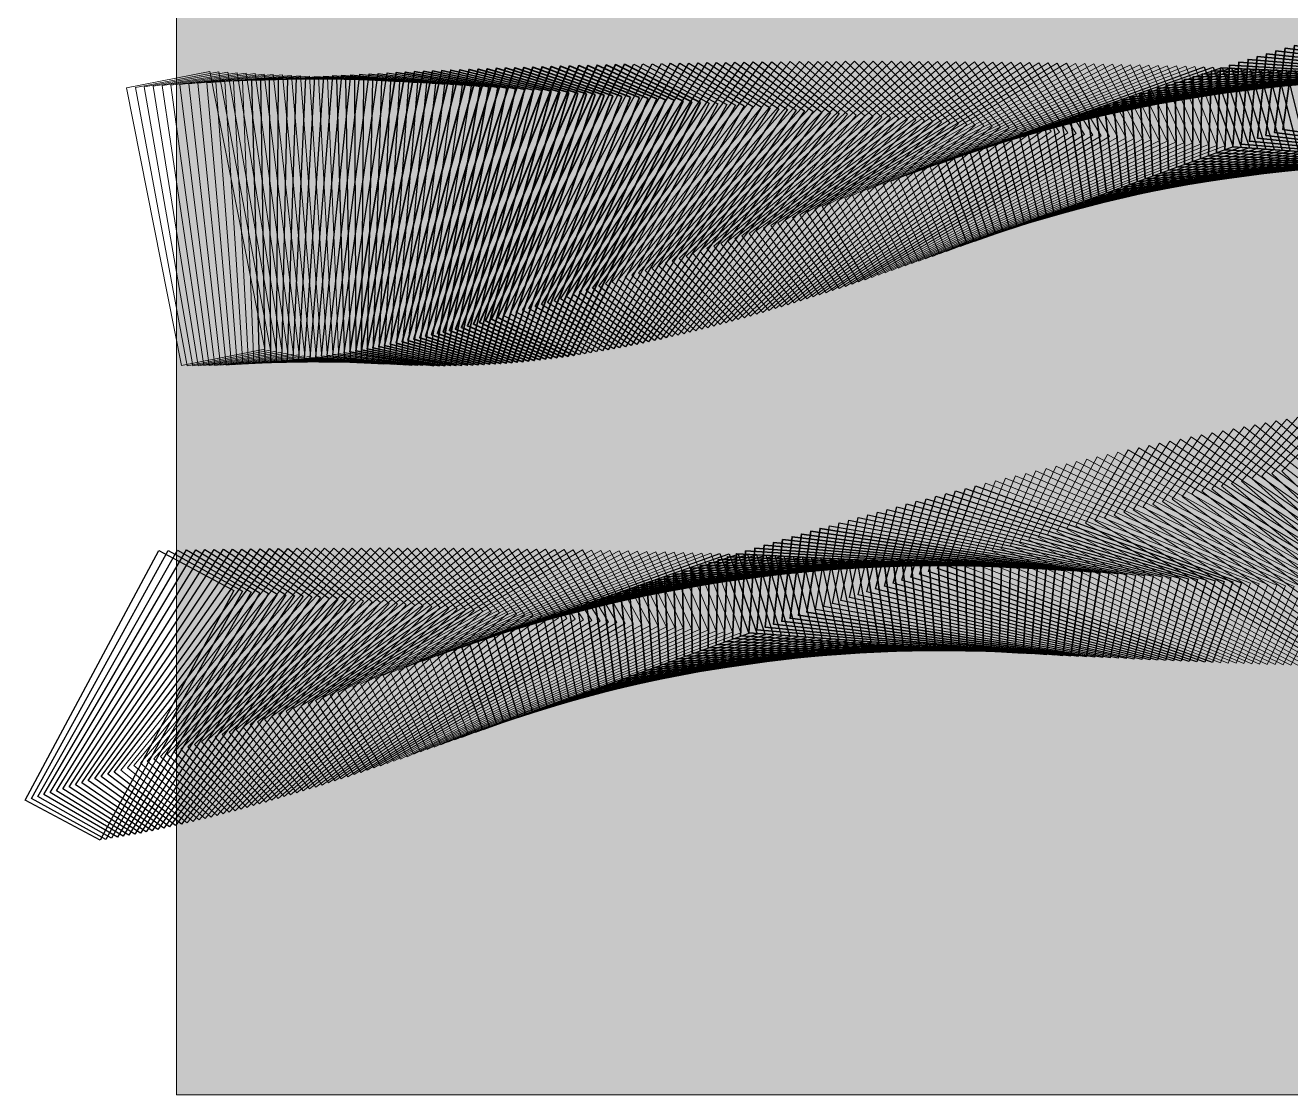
# Model space of a CAD drawing. Header units: inches. Extents: x -1.5 to 44, y 0 to 21.5.
# Drawn here: x -1.48 to 10.93, y 0 to 10.49 of the extents above; entities that cross this region are included whole.
import ezdxf

# ---------------------------------------------------------------- set-up
doc = ezdxf.new("R2010")
doc.units = ezdxf.units.IN
doc.header["$MEASUREMENT"] = 0
doc.layers.add('Layer 1', color=7, linetype='Continuous')

# ---------------------------------------------------------------- blocks, each defined once
blk = doc.blocks.new('block 2')
at = {"layer": 'Layer 1', "true_color": 0xe4d2e7}
h = blk.add_hatch(color=254, dxfattribs=at)
h.dxf.hatch_style = 2
h.paths.add_polyline_path([(0, 19.097), (41.667, 19.097), (41.667, 0), (0, 0)])
at = {"layer": 'Layer 1', "lineweight": 0}
for points in [[(0, 19.097), (41.667, 19.097), (41.667, 0), (0, 0), (0, 19.097)], [(0, 19.097), (0, 0), (41.667, 0), (41.667, 19.097), (0, 19.097)], [(8.334, 9.469), (6.124, 7.787), (5.619, 8.45), (7.829, 10.132), (8.334, 9.469)], [(8.416, 9.462), (6.186, 7.807), (5.689, 8.476), (7.92, 10.132), (8.416, 9.462)], [(8.498, 9.455), (6.248, 7.827), (5.76, 8.502), (8.01, 10.13), (8.498, 9.455)], [(8.581, 9.448), (6.311, 7.847), (5.831, 8.527), (8.1, 10.129), (8.581, 9.448)], [(8.663, 9.442), (6.374, 7.867), (5.902, 8.554), (8.19, 10.128), (8.663, 9.442)], [(11.851, 4.194), (9.579, 5.792), (10.058, 6.473), (12.331, 4.875), (11.851, 4.194)], [(11.928, 4.193), (9.675, 5.818), (10.162, 6.493), (12.415, 4.868), (11.928, 4.193)], [(12.004, 4.192), (9.771, 5.843), (10.266, 6.513), (12.499, 4.862), (12.004, 4.192)], [(12.08, 4.191), (9.867, 5.869), (10.371, 6.533), (12.584, 4.854), (12.08, 4.191)], [(11.775, 4.195), (9.484, 5.766), (9.955, 6.453), (12.246, 4.882), (11.775, 4.195)], [(3.584, 4.693), (1.367, 3.018), (0.865, 3.683), (3.081, 5.358), (3.584, 4.693)], [(3.666, 4.686), (1.43, 3.038), (0.935, 3.709), (3.172, 5.357), (3.666, 4.686)], [(3.748, 4.679), (1.492, 3.058), (1.006, 3.735), (3.262, 5.356), (3.748, 4.679)], [(3.83, 4.672), (1.555, 3.078), (1.077, 3.761), (3.352, 5.355), (3.83, 4.672)]]:
    blk.add_lwpolyline(points, dxfattribs=at)
at = {"layer": 'Layer 1', "color": 216, "lineweight": 35, "true_color": 0x740171}
for points in [[(13.293, 9.095), (10.527, 9.354), (10.605, 10.184), (13.37, 9.925), (13.293, 9.095)], [(13.371, 9.09), (10.608, 9.383), (10.696, 10.211), (13.458, 9.919), (13.371, 9.09)], [(13.448, 9.086), (10.69, 9.411), (10.787, 10.239), (13.546, 9.914), (13.448, 9.086)], [(13.526, 9.082), (10.772, 9.44), (10.879, 10.267), (13.634, 9.908), (13.526, 9.082)], [(13.604, 9.077), (10.854, 9.469), (10.971, 10.294), (13.721, 9.902), (13.604, 9.077)], [(3.677, 9.844), (2.962, 7.16), (2.157, 7.374), (2.871, 10.058), (3.677, 9.844)], [(3.763, 9.838), (3.017, 7.162), (2.214, 7.386), (2.961, 10.062), (3.763, 9.838)], [(3.85, 9.832), (3.071, 7.165), (2.271, 7.399), (3.05, 10.065), (3.85, 9.832)], [(3.937, 9.826), (3.126, 7.169), (2.329, 7.412), (3.14, 10.069), (3.937, 9.826)], [(4.023, 9.819), (3.181, 7.172), (2.387, 7.425), (3.229, 10.072), (4.023, 9.819)], [(4.11, 9.813), (3.236, 7.176), (2.445, 7.439), (3.319, 10.075), (4.11, 9.813)], [(4.196, 9.807), (3.291, 7.181), (2.503, 7.453), (3.409, 10.078), (4.196, 9.807)], [(4.283, 9.8), (3.345, 7.185), (2.561, 7.467), (3.498, 10.081), (4.283, 9.8)], [(4.369, 9.794), (3.4, 7.19), (2.619, 7.481), (3.588, 10.084), (4.369, 9.794)], [(4.455, 9.787), (3.456, 7.196), (2.678, 7.496), (3.678, 10.087), (4.455, 9.787)], [(4.542, 9.781), (3.511, 7.202), (2.737, 7.511), (3.768, 10.09), (4.542, 9.781)], [(4.628, 9.774), (3.566, 7.208), (2.796, 7.526), (3.857, 10.093), (4.628, 9.774)], [(4.714, 9.768), (3.621, 7.214), (2.855, 7.542), (3.948, 10.096), (4.714, 9.768)], [(4.8, 9.761), (3.677, 7.221), (2.914, 7.558), (4.037, 10.098), (4.8, 9.761)], [(4.885, 9.755), (3.732, 7.228), (2.974, 7.574), (4.127, 10.101), (4.885, 9.755)], [(4.971, 9.748), (3.788, 7.235), (3.034, 7.59), (4.217, 10.103), (4.971, 9.748)], [(5.057, 9.741), (3.843, 7.243), (3.093, 7.607), (4.307, 10.105), (5.057, 9.741)], [(5.143, 9.735), (3.899, 7.251), (3.154, 7.624), (4.397, 10.108), (5.143, 9.735)], [(12.981, 9.113), (10.206, 9.24), (10.244, 10.072), (13.018, 9.946), (12.981, 9.113)], [(13.059, 9.109), (10.286, 9.268), (10.333, 10.1), (13.107, 9.941), (13.059, 9.109)], [(13.137, 9.104), (10.366, 9.297), (10.423, 10.128), (13.195, 9.935), (13.137, 9.104)], [(13.215, 9.099), (10.446, 9.325), (10.514, 10.156), (13.283, 9.93), (13.215, 9.099)], [(2.979, 9.892), (2.525, 7.151), (1.703, 7.287), (2.157, 10.028), (2.979, 9.892)], [(3.067, 9.886), (2.58, 7.151), (1.759, 7.297), (2.246, 10.032), (3.067, 9.886)], [(3.154, 9.88), (2.634, 7.151), (1.816, 7.307), (2.335, 10.036), (3.154, 9.88)], [(3.241, 9.874), (2.689, 7.152), (1.872, 7.317), (2.425, 10.04), (3.241, 9.874)], [(3.328, 9.868), (2.743, 7.153), (1.929, 7.328), (2.514, 10.044), (3.328, 9.868)], [(3.416, 9.862), (2.798, 7.154), (1.985, 7.339), (2.603, 10.047), (3.416, 9.862)], [(3.503, 9.856), (2.853, 7.156), (2.042, 7.351), (2.692, 10.051), (3.503, 9.856)], [(3.59, 9.85), (2.907, 7.158), (2.099, 7.362), (2.782, 10.055), (3.59, 9.85)], [(11.644, 9.203), (8.901, 8.764), (8.769, 9.587), (11.512, 10.026), (11.644, 9.203)], [(11.723, 9.197), (8.975, 8.792), (8.853, 9.616), (11.601, 10.022), (11.723, 9.197)], [(11.802, 9.192), (9.049, 8.819), (8.938, 9.645), (11.69, 10.017), (11.802, 9.192)], [(11.881, 9.186), (9.124, 8.846), (9.022, 9.673), (11.779, 10.013), (11.881, 9.186)], [(11.96, 9.18), (9.199, 8.874), (9.107, 9.702), (11.868, 10.009), (11.96, 9.18)], [(12.039, 9.175), (9.275, 8.902), (9.193, 9.731), (11.957, 10.004), (12.039, 9.175)], [(12.118, 9.17), (9.35, 8.929), (9.278, 9.76), (12.046, 10), (12.118, 9.17)], [(12.197, 9.164), (9.427, 8.957), (9.364, 9.788), (12.134, 9.995), (12.197, 9.164)], [(12.275, 9.159), (9.503, 8.985), (9.451, 9.817), (12.223, 9.991), (12.275, 9.159)], [(12.354, 9.154), (9.58, 9.013), (9.538, 9.845), (12.312, 9.986), (12.354, 9.154)], [(12.433, 9.148), (9.657, 9.041), (9.625, 9.874), (12.4, 9.981), (12.433, 9.148)], [(12.511, 9.143), (9.734, 9.069), (9.712, 9.902), (12.489, 9.976), (12.511, 9.143)], [(12.589, 9.138), (9.812, 9.098), (9.8, 9.931), (12.577, 9.971), (12.589, 9.138)], [(12.668, 9.133), (9.89, 9.126), (9.888, 9.959), (12.666, 9.966), (12.668, 9.133)], [(12.746, 9.128), (9.968, 9.154), (9.976, 9.987), (12.754, 9.961), (12.746, 9.128)], [(12.824, 9.123), (10.047, 9.183), (10.065, 10.016), (12.842, 9.956), (12.824, 9.123)], [(12.902, 9.118), (10.126, 9.211), (10.154, 10.044), (12.93, 9.951), (12.902, 9.118)], [(8.697, 4.31), (5.939, 4.645), (6.04, 5.473), (8.797, 5.138), (8.697, 4.31)], [(8.774, 4.306), (6.021, 4.674), (6.132, 5.5), (8.885, 5.132), (8.774, 4.306)], [(8.852, 4.302), (6.103, 4.703), (6.224, 5.528), (8.973, 5.126), (8.852, 4.302)], [(8.93, 4.298), (6.186, 4.732), (6.316, 5.555), (9.06, 5.121), (8.93, 4.298)], [(8.385, 4.328), (5.615, 4.531), (5.676, 5.362), (8.446, 5.16), (8.385, 4.328)], [(8.463, 4.324), (5.695, 4.559), (5.766, 5.39), (8.534, 5.154), (8.463, 4.324)], [(8.541, 4.319), (5.776, 4.588), (5.857, 5.417), (8.622, 5.149), (8.541, 4.319)], [(8.619, 4.315), (5.858, 4.617), (5.948, 5.445), (8.709, 5.143), (8.619, 4.315)], [(6.893, 4.427), (4.148, 3.998), (4.02, 4.821), (6.764, 5.25), (6.893, 4.427)], [(6.972, 4.421), (4.222, 4.025), (4.104, 4.85), (6.853, 5.246), (6.972, 4.421)], [(7.051, 4.416), (4.297, 4.053), (4.188, 4.879), (6.942, 5.242), (7.051, 4.416)], [(7.13, 4.41), (4.372, 4.08), (4.273, 4.907), (7.031, 5.238), (7.13, 4.41)], [(7.209, 4.405), (4.447, 4.108), (4.358, 4.936), (7.12, 5.233), (7.209, 4.405)], [(7.288, 4.399), (4.522, 4.135), (4.443, 4.965), (7.209, 5.229), (7.288, 4.399)], [(7.367, 4.394), (4.598, 4.163), (4.529, 4.994), (7.297, 5.224), (7.367, 4.394)], [(7.445, 4.388), (4.674, 4.191), (4.615, 5.022), (7.386, 5.22), (7.445, 4.388)], [(7.524, 4.383), (4.751, 4.219), (4.702, 5.051), (7.475, 5.215), (7.524, 4.383)], [(7.995, 4.352), (5.217, 4.388), (5.228, 5.221), (8.005, 5.186), (7.995, 4.352)], [(8.073, 4.347), (5.296, 4.417), (5.317, 5.25), (8.094, 5.18), (8.073, 4.347)], [(8.151, 4.343), (5.375, 4.445), (5.406, 5.278), (8.182, 5.175), (8.151, 4.343)], [(8.229, 4.338), (5.455, 4.474), (5.495, 5.306), (8.27, 5.17), (8.229, 4.338)], [(8.307, 4.333), (5.535, 4.502), (5.585, 5.334), (8.358, 5.165), (8.307, 4.333)], [(7.603, 4.378), (4.828, 4.247), (4.789, 5.079), (7.563, 5.21), (7.603, 4.378)], [(7.681, 4.373), (4.905, 4.275), (4.876, 5.108), (7.652, 5.205), (7.681, 4.373)], [(7.759, 4.367), (4.982, 4.303), (4.963, 5.136), (7.74, 5.2), (7.759, 4.367)], [(7.838, 4.362), (5.06, 4.332), (5.051, 5.165), (7.829, 5.196), (7.838, 4.362)], [(7.916, 4.357), (5.138, 4.36), (5.139, 5.193), (7.917, 5.191), (7.916, 4.357)]]:
    blk.add_lwpolyline(points, dxfattribs=at)
at = {"layer": 'Layer 1', "color": 216, "lineweight": 30, "true_color": 0x740171}
for points in [[(5.228, 9.728), (3.955, 7.259), (3.214, 7.641), (4.487, 10.11), (5.228, 9.728)], [(5.313, 9.721), (4.011, 7.268), (3.275, 7.659), (4.577, 10.112), (5.313, 9.721)], [(5.399, 9.714), (4.067, 7.277), (3.335, 7.677), (4.667, 10.114), (5.399, 9.714)], [(5.484, 9.708), (4.123, 7.286), (3.396, 7.695), (4.758, 10.116), (5.484, 9.708)], [(5.569, 9.701), (4.179, 7.296), (3.458, 7.713), (4.848, 10.118), (5.569, 9.701)], [(5.654, 9.694), (4.235, 7.306), (3.519, 7.732), (4.938, 10.12), (5.654, 9.694)], [(5.739, 9.687), (4.292, 7.316), (3.581, 7.751), (5.028, 10.121), (5.739, 9.687)], [(5.824, 9.68), (4.348, 7.327), (3.642, 7.77), (5.118, 10.123), (5.824, 9.68)], [(5.909, 9.673), (4.405, 7.338), (3.705, 7.789), (5.209, 10.125), (5.909, 9.673)], [(5.994, 9.666), (4.462, 7.349), (3.767, 7.809), (5.299, 10.126), (5.994, 9.666)], [(10.928, 9.256), (8.249, 8.525), (8.029, 9.328), (10.709, 10.06), (10.928, 9.256)], [(11.008, 9.25), (8.32, 8.551), (8.11, 9.357), (10.798, 10.057), (11.008, 9.25)], [(2.101, 9.946), (1.979, 7.171), (1.146, 7.208), (1.269, 9.983), (2.101, 9.946)], [(2.189, 9.941), (2.033, 7.168), (1.201, 7.215), (1.357, 9.988), (2.189, 9.941)], [(2.277, 9.936), (2.088, 7.165), (1.257, 7.221), (1.446, 9.993), (2.277, 9.936)], [(2.365, 9.931), (2.143, 7.162), (1.312, 7.228), (1.535, 9.997), (2.365, 9.931)], [(2.453, 9.925), (2.198, 7.159), (1.368, 7.236), (1.623, 10.002), (2.453, 9.925)], [(2.541, 9.92), (2.252, 7.157), (1.423, 7.244), (1.712, 10.006), (2.541, 9.92)], [(2.629, 9.914), (2.307, 7.155), (1.479, 7.252), (1.801, 10.011), (2.629, 9.914)], [(2.717, 9.909), (2.361, 7.154), (1.535, 7.26), (1.89, 10.015), (2.717, 9.909)], [(2.804, 9.903), (2.416, 7.152), (1.591, 7.269), (1.979, 10.019), (2.804, 9.903)], [(2.892, 9.897), (2.471, 7.152), (1.647, 7.278), (2.068, 10.024), (2.892, 9.897)], [(11.088, 9.244), (8.391, 8.577), (8.191, 9.386), (10.888, 10.053), (11.088, 9.244)], [(11.167, 9.238), (8.463, 8.603), (8.273, 9.415), (10.977, 10.049), (11.167, 9.238)], [(11.247, 9.232), (8.535, 8.63), (8.355, 9.443), (11.066, 10.046), (11.247, 9.232)], [(11.327, 9.226), (8.608, 8.657), (8.437, 9.472), (11.156, 10.042), (11.327, 9.226)], [(11.406, 9.22), (8.681, 8.683), (8.52, 9.501), (11.245, 10.038), (11.406, 9.22)], [(11.485, 9.215), (8.754, 8.71), (8.603, 9.53), (11.334, 10.034), (11.485, 9.215)], [(11.565, 9.209), (8.827, 8.737), (8.686, 9.558), (11.423, 10.03), (11.565, 9.209)], [(9.395, 4.274), (6.689, 4.904), (6.878, 5.716), (9.584, 5.086), (9.395, 4.274)], [(9.472, 4.27), (6.774, 4.933), (6.973, 5.742), (9.671, 5.08), (9.472, 4.27)], [(9.549, 4.267), (6.86, 4.962), (7.068, 5.768), (9.758, 5.073), (9.549, 4.267)], [(9.626, 4.263), (6.946, 4.99), (7.164, 5.795), (9.845, 5.067), (9.626, 4.263)], [(9.085, 4.289), (6.353, 4.789), (6.502, 5.609), (9.235, 5.109), (9.085, 4.289)], [(9.162, 4.286), (6.436, 4.818), (6.596, 5.636), (9.322, 5.103), (9.162, 4.286)], [(9.24, 4.282), (6.52, 4.847), (6.69, 5.663), (9.409, 5.097), (9.24, 4.282)], [(9.317, 4.278), (6.605, 4.876), (6.784, 5.689), (9.497, 5.092), (9.317, 4.278)], [(9.007, 4.293), (6.269, 4.76), (6.409, 5.582), (9.147, 5.115), (9.007, 4.293)], [(0.564, 4.945), (-0.747, 2.496), (-1.482, 2.89), (-0.171, 5.338), (0.564, 4.945)], [(0.649, 4.938), (-0.691, 2.505), (-1.421, 2.907), (-0.08, 5.34), (0.649, 4.938)], [(0.735, 4.931), (-0.635, 2.515), (-1.36, 2.926), (0.01, 5.342), (0.735, 4.931)], [(0.82, 4.924), (-0.579, 2.525), (-1.299, 2.944), (0.1, 5.344), (0.82, 4.924)], [(0.905, 4.918), (-0.522, 2.535), (-1.237, 2.963), (0.19, 5.346), (0.905, 4.918)], [(0.99, 4.911), (-0.466, 2.545), (-1.176, 2.982), (0.28, 5.347), (0.99, 4.911)], [(1.075, 4.904), (-0.409, 2.556), (-1.114, 3.001), (0.37, 5.349), (1.075, 4.904)], [(1.16, 4.897), (-0.353, 2.567), (-1.052, 3.021), (0.461, 5.351), (1.16, 4.897)], [(6.177, 4.48), (3.495, 3.758), (3.278, 4.563), (5.961, 5.285), (6.177, 4.48)], [(6.257, 4.474), (3.566, 3.784), (3.359, 4.591), (6.05, 5.281), (6.257, 4.474)], [(6.337, 4.468), (3.638, 3.81), (3.441, 4.62), (6.139, 5.278), (6.337, 4.468)], [(6.416, 4.462), (3.71, 3.837), (3.522, 4.649), (6.229, 5.274), (6.416, 4.462)], [(6.496, 4.456), (3.782, 3.863), (3.604, 4.677), (6.318, 5.27), (6.496, 4.456)], [(6.575, 4.45), (3.855, 3.89), (3.687, 4.706), (6.407, 5.266), (6.575, 4.45)], [(6.655, 4.444), (3.928, 3.917), (3.769, 4.735), (6.497, 5.262), (6.655, 4.444)], [(6.734, 4.438), (4.001, 3.944), (3.852, 4.764), (6.586, 5.258), (6.734, 4.438)], [(6.813, 4.433), (4.074, 3.971), (3.936, 4.792), (6.675, 5.254), (6.813, 4.433)]]:
    blk.add_lwpolyline(points, dxfattribs=at)
at = {"layer": 'Layer 1', "color": 216, "lineweight": 25, "true_color": 0x740171}
for points in [[(6.079, 9.659), (4.519, 7.361), (3.829, 7.829), (5.389, 10.127), (6.079, 9.659)], [(6.163, 9.652), (4.576, 7.373), (3.892, 7.849), (5.479, 10.129), (6.163, 9.652)], [(6.248, 9.646), (4.633, 7.385), (3.955, 7.869), (5.57, 10.13), (6.248, 9.646)], [(6.332, 9.638), (4.691, 7.398), (4.019, 7.89), (5.66, 10.131), (6.332, 9.638)], [(6.417, 9.632), (4.748, 7.41), (4.082, 7.911), (5.75, 10.132), (6.417, 9.632)], [(6.501, 9.625), (4.806, 7.424), (4.146, 7.932), (5.841, 10.133), (6.501, 9.625)], [(10.368, 9.3), (7.759, 8.346), (7.473, 9.129), (10.082, 10.083), (10.368, 9.3)], [(10.448, 9.294), (7.828, 8.371), (7.551, 9.157), (10.171, 10.08), (10.448, 9.294)], [(10.528, 9.288), (7.897, 8.397), (7.63, 9.186), (10.261, 10.077), (10.528, 9.288)], [(10.608, 9.281), (7.967, 8.422), (7.709, 9.214), (10.351, 10.074), (10.608, 9.281)], [(10.689, 9.275), (8.037, 8.447), (7.789, 9.243), (10.44, 10.071), (10.689, 9.275)], [(10.769, 9.269), (8.107, 8.473), (7.868, 9.271), (10.53, 10.067), (10.769, 9.269)], [(10.848, 9.263), (8.178, 8.499), (7.949, 9.3), (10.619, 10.064), (10.848, 9.263)], [(1.572, 9.977), (1.649, 7.2), (0.816, 7.177), (0.739, 9.953), (1.572, 9.977)], [(1.66, 9.972), (1.704, 7.194), (0.871, 7.181), (0.827, 9.959), (1.66, 9.972)], [(1.748, 9.967), (1.759, 7.189), (0.926, 7.186), (0.915, 9.964), (1.748, 9.967)], [(1.837, 9.962), (1.814, 7.184), (0.981, 7.191), (1.003, 9.969), (1.837, 9.962)], [(1.925, 9.957), (1.869, 7.18), (1.036, 7.196), (1.092, 9.974), (1.925, 9.957)], [(2.013, 9.952), (1.924, 7.175), (1.091, 7.202), (1.18, 9.978), (2.013, 9.952)], [(10.166, 4.24), (7.555, 5.19), (7.84, 5.973), (10.451, 5.023), (10.166, 4.24)], [(9.781, 4.256), (7.118, 5.048), (7.355, 5.846), (10.018, 5.055), (9.781, 4.256)], [(9.858, 4.253), (7.205, 5.076), (7.452, 5.872), (10.105, 5.049), (9.858, 4.253)], [(9.935, 4.25), (7.292, 5.105), (7.548, 5.897), (10.191, 5.042), (9.935, 4.25)], [(10.012, 4.246), (7.379, 5.133), (7.645, 5.923), (10.278, 5.036), (10.012, 4.246)], [(10.089, 4.243), (7.467, 5.162), (7.743, 5.948), (10.364, 5.03), (10.089, 4.243)], [(9.704, 4.26), (7.032, 5.019), (7.259, 5.821), (9.931, 5.061), (9.704, 4.26)], [(1.244, 4.89), (-0.296, 2.578), (-0.989, 3.04), (0.551, 5.352), (1.244, 4.89)], [(1.329, 4.883), (-0.239, 2.59), (-0.927, 3.06), (0.641, 5.353), (1.329, 4.883)], [(1.414, 4.876), (-0.181, 2.602), (-0.864, 3.081), (0.732, 5.355), (1.414, 4.876)], [(1.498, 4.869), (-0.124, 2.614), (-0.801, 3.101), (0.822, 5.356), (1.498, 4.869)], [(1.583, 4.862), (-0.067, 2.627), (-0.737, 3.122), (0.912, 5.357), (1.583, 4.862)], [(1.667, 4.855), (-0.009, 2.64), (-0.673, 3.143), (1.003, 5.358), (1.667, 4.855)], [(1.751, 4.848), (0.049, 2.653), (-0.61, 3.164), (1.093, 5.359), (1.751, 4.848)], [(5.617, 4.524), (3.005, 3.579), (2.721, 4.363), (5.333, 5.308), (5.617, 4.524)], [(5.697, 4.518), (3.074, 3.604), (2.8, 4.391), (5.423, 5.305), (5.697, 4.518)], [(5.777, 4.512), (3.143, 3.63), (2.879, 4.42), (5.513, 5.302), (5.777, 4.512)], [(5.857, 4.505), (3.213, 3.655), (2.958, 4.448), (5.603, 5.298), (5.857, 4.505)], [(5.938, 4.499), (3.283, 3.68), (3.038, 4.477), (5.692, 5.295), (5.938, 4.499)], [(6.018, 4.493), (3.353, 3.706), (3.118, 4.505), (5.782, 5.292), (6.018, 4.493)], [(6.097, 4.487), (3.424, 3.732), (3.198, 4.534), (5.871, 5.288), (6.097, 4.487)]]:
    blk.add_lwpolyline(points, dxfattribs=at)
at = {"layer": 'Layer 1', "color": 216, "lineweight": 20, "true_color": 0x740171}
for points in [[(6.585, 9.618), (4.864, 7.437), (4.21, 7.953), (5.931, 10.134), (6.585, 9.618)], [(6.669, 9.61), (4.922, 7.451), (4.274, 7.975), (6.022, 10.135), (6.669, 9.61)], [(6.753, 9.603), (4.981, 7.465), (4.339, 7.997), (6.112, 10.135), (6.753, 9.603)], [(6.837, 9.596), (5.039, 7.479), (4.404, 8.019), (6.202, 10.136), (6.837, 9.596)], [(10.046, 9.326), (7.486, 8.248), (7.162, 9.016), (9.722, 10.094), (10.046, 9.326)], [(10.126, 9.32), (7.554, 8.272), (7.239, 9.044), (9.812, 10.092), (10.126, 9.32)], [(10.207, 9.313), (7.622, 8.297), (7.317, 9.072), (9.902, 10.089), (10.207, 9.313)], [(10.287, 9.307), (7.69, 8.322), (7.395, 9.101), (9.992, 10.086), (10.287, 9.307)], [(1.217, 9.996), (1.428, 7.226), (0.597, 7.163), (0.386, 9.933), (1.217, 9.996)], [(1.306, 9.991), (1.483, 7.219), (0.651, 7.166), (0.474, 9.938), (1.306, 9.991)], [(1.395, 9.986), (1.538, 7.212), (0.706, 7.169), (0.562, 9.943), (1.395, 9.986)], [(1.483, 9.982), (1.594, 7.206), (0.761, 7.173), (0.65, 9.948), (1.483, 9.982)], [(10.243, 4.237), (7.644, 5.218), (7.938, 5.998), (10.537, 5.017), (10.243, 4.237)], [(10.32, 4.234), (7.733, 5.247), (8.036, 6.022), (10.623, 5.011), (10.32, 4.234)], [(10.396, 4.232), (7.822, 5.275), (8.135, 6.047), (10.709, 5.004), (10.396, 4.232)], [(10.473, 4.229), (7.911, 5.303), (8.233, 6.071), (10.795, 4.998), (10.473, 4.229)], [(1.835, 4.841), (0.107, 2.667), (-0.546, 3.185), (1.183, 5.36), (1.835, 4.841)], [(1.92, 4.834), (0.165, 2.681), (-0.481, 3.207), (1.273, 5.361), (1.92, 4.834)], [(2.004, 4.827), (0.223, 2.695), (-0.417, 3.229), (1.364, 5.361), (2.004, 4.827)], [(2.088, 4.82), (0.282, 2.709), (-0.352, 3.251), (1.454, 5.362), (2.088, 4.82)], [(5.295, 4.55), (2.731, 3.481), (2.41, 4.25), (4.974, 5.319), (5.295, 4.55)], [(5.376, 4.544), (2.799, 3.505), (2.488, 4.278), (5.064, 5.317), (5.376, 4.544)], [(5.456, 4.537), (2.867, 3.53), (2.565, 4.306), (5.154, 5.314), (5.456, 4.537)], [(5.537, 4.531), (2.936, 3.554), (2.643, 4.335), (5.244, 5.311), (5.537, 4.531)]]:
    blk.add_lwpolyline(points, dxfattribs=at)
at = {"layer": 'Layer 1', "color": 216, "lineweight": 18, "true_color": 0x740171}
for points in [[(6.921, 9.589), (5.097, 7.494), (4.469, 8.041), (6.293, 10.136), (6.921, 9.589)], [(7.005, 9.582), (5.156, 7.509), (4.534, 8.064), (6.383, 10.137), (7.005, 9.582)], [(7.089, 9.575), (5.215, 7.524), (4.6, 8.086), (6.473, 10.137), (7.089, 9.575)], [(9.884, 9.339), (7.351, 8.2), (7.009, 8.96), (9.542, 10.099), (9.884, 9.339)], [(9.965, 9.333), (7.418, 8.224), (7.086, 8.988), (9.632, 10.097), (9.965, 9.333)], [(0.951, 10.009), (1.261, 7.249), (0.433, 7.156), (0.123, 9.916), (0.951, 10.009)], [(1.04, 10.005), (1.317, 7.241), (0.487, 7.158), (0.211, 9.922), (1.04, 10.005)], [(1.128, 10), (1.372, 7.233), (0.542, 7.16), (0.298, 9.927), (1.128, 10)], [(10.55, 4.226), (8.001, 5.331), (8.333, 6.095), (10.881, 4.991), (10.55, 4.226)], [(10.627, 4.224), (8.091, 5.359), (8.432, 6.119), (10.967, 4.984), (10.627, 4.224)], [(10.703, 4.221), (8.182, 5.387), (8.532, 6.143), (11.053, 4.978), (10.703, 4.221)], [(2.171, 4.813), (0.34, 2.724), (-0.286, 3.273), (1.545, 5.362), (2.171, 4.813)], [(2.255, 4.806), (0.399, 2.739), (-0.221, 3.296), (1.635, 5.363), (2.255, 4.806)], [(2.339, 4.799), (0.458, 2.755), (-0.155, 3.319), (1.725, 5.363), (2.339, 4.799)], [(5.053, 4.57), (2.529, 3.409), (2.181, 4.166), (4.704, 5.327), (5.053, 4.57)], [(5.133, 4.563), (2.596, 3.433), (2.257, 4.194), (4.794, 5.324), (5.133, 4.563)], [(5.214, 4.557), (2.663, 3.457), (2.333, 4.222), (4.884, 5.322), (5.214, 4.557)]]:
    blk.add_lwpolyline(points, dxfattribs=at)
at = {"layer": 'Layer 1', "color": 216, "lineweight": 15, "true_color": 0x740171}
for points in [[(7.172, 9.568), (5.274, 7.54), (4.666, 8.109), (6.564, 10.138), (7.172, 9.568)], [(7.256, 9.561), (5.334, 7.556), (4.732, 8.132), (6.654, 10.138), (7.256, 9.561)], [(7.339, 9.554), (5.393, 7.572), (4.798, 8.156), (6.745, 10.138), (7.339, 9.554)], [(9.641, 9.359), (7.151, 8.13), (6.782, 8.877), (9.272, 10.107), (9.641, 9.359)], [(9.722, 9.353), (7.217, 8.153), (6.857, 8.905), (9.362, 10.104), (9.722, 9.353)], [(9.803, 9.346), (7.284, 8.177), (6.933, 8.932), (9.453, 10.102), (9.803, 9.346)], [(0.684, 10.022), (1.093, 7.275), (0.269, 7.152), (-0.14, 9.899), (0.684, 10.022)], [(0.773, 10.018), (1.149, 7.266), (0.323, 7.153), (-0.053, 9.905), (0.773, 10.018)], [(0.862, 10.013), (1.205, 7.257), (0.378, 7.154), (0.035, 9.911), (0.862, 10.013)], [(10.78, 4.219), (8.273, 5.414), (8.631, 6.167), (11.139, 4.971), (10.78, 4.219)], [(10.857, 4.217), (8.364, 5.442), (8.732, 6.19), (11.224, 4.964), (10.857, 4.217)], [(2.422, 4.792), (0.517, 2.77), (-0.089, 3.342), (1.816, 5.363), (2.422, 4.792)], [(2.506, 4.785), (0.577, 2.786), (-0.023, 3.365), (1.906, 5.363), (2.506, 4.785)], [(4.891, 4.583), (2.396, 3.362), (2.029, 4.111), (4.524, 5.332), (4.891, 4.583)], [(4.972, 4.577), (2.462, 3.386), (2.105, 4.138), (4.614, 5.329), (4.972, 4.577)]]:
    blk.add_lwpolyline(points, dxfattribs=at)
at = {"layer": 'Layer 1', "color": 216, "lineweight": 13, "true_color": 0x740171}
for points in [[(7.423, 9.547), (5.453, 7.588), (4.865, 8.179), (6.835, 10.138), (7.423, 9.547)], [(7.506, 9.54), (5.513, 7.605), (4.932, 8.203), (6.925, 10.138), (7.506, 9.54)], [(7.589, 9.533), (5.573, 7.622), (5, 8.227), (7.016, 10.138), (7.589, 9.533)], [(9.398, 9.38), (6.953, 8.061), (6.557, 8.795), (9.002, 10.113), (9.398, 9.38)], [(9.479, 9.373), (7.019, 8.084), (6.632, 8.822), (9.092, 10.111), (9.479, 9.373)], [(9.56, 9.366), (7.084, 8.107), (6.707, 8.849), (9.183, 10.109), (9.56, 9.366)], [(0.417, 10.034), (0.924, 7.303), (0.105, 7.151), (-0.402, 9.882), (0.417, 10.034)], [(0.506, 10.03), (0.981, 7.293), (0.16, 7.151), (-0.315, 9.888), (0.506, 10.03)], [(0.595, 10.026), (1.037, 7.284), (0.214, 7.151), (-0.228, 9.894), (0.595, 10.026)], [(12.843, 4.185), (10.847, 6.117), (11.426, 6.716), (13.422, 4.784), (12.843, 4.185)], [(12.767, 4.185), (10.748, 6.093), (11.32, 6.698), (13.339, 4.791), (12.767, 4.185)], [(10.933, 4.214), (8.455, 5.47), (8.832, 6.213), (11.31, 4.958), (10.933, 4.214)], [(11.01, 4.212), (8.547, 5.497), (8.933, 6.236), (11.395, 4.951), (11.01, 4.212)], [(11.087, 4.21), (8.639, 5.524), (9.034, 6.259), (11.481, 4.944), (11.087, 4.21)], [(2.589, 4.778), (0.636, 2.802), (0.044, 3.388), (1.997, 5.364), (2.589, 4.778)], [(2.673, 4.771), (0.696, 2.819), (0.111, 3.412), (2.087, 5.364), (2.673, 4.771)], [(2.756, 4.763), (0.756, 2.836), (0.178, 3.436), (2.177, 5.363), (2.756, 4.763)], [(4.647, 4.603), (2.198, 3.293), (1.805, 4.028), (4.254, 5.338), (4.647, 4.603)], [(4.728, 4.597), (2.263, 3.316), (1.879, 4.056), (4.344, 5.336), (4.728, 4.597)], [(4.81, 4.59), (2.329, 3.339), (1.954, 4.083), (4.434, 5.334), (4.81, 4.59)]]:
    blk.add_lwpolyline(points, dxfattribs=at)
at = {"layer": 'Layer 1', "color": 216, "lineweight": 9, "true_color": 0x740171}
for points in [[(7.672, 9.526), (5.633, 7.639), (5.067, 8.251), (7.106, 10.137), (7.672, 9.526)], [(7.755, 9.519), (5.694, 7.657), (5.135, 8.275), (7.197, 10.137), (7.755, 9.519)], [(7.838, 9.512), (5.754, 7.675), (5.203, 8.3), (7.287, 10.137), (7.838, 9.512)], [(7.921, 9.505), (5.815, 7.693), (5.272, 8.324), (7.377, 10.136), (7.921, 9.505)], [(9.072, 9.407), (6.693, 7.973), (6.263, 8.686), (8.642, 10.121), (9.072, 9.407)], [(9.154, 9.4), (6.758, 7.994), (6.336, 8.713), (8.732, 10.119), (9.154, 9.4)], [(9.235, 9.393), (6.823, 8.016), (6.409, 8.74), (8.822, 10.117), (9.235, 9.393)], [(9.317, 9.386), (6.888, 8.039), (6.483, 8.767), (8.912, 10.115), (9.317, 9.386)], [(0.328, 10.038), (0.868, 7.314), (0.051, 7.152), (-0.49, 9.876), (0.328, 10.038)], [(12.462, 4.187), (10.353, 5.995), (10.896, 6.628), (13.004, 4.819), (12.462, 4.187)], [(12.538, 4.186), (10.451, 6.02), (11.001, 6.646), (13.088, 4.812), (12.538, 4.186)], [(12.614, 4.186), (10.55, 6.044), (11.107, 6.664), (13.172, 4.805), (12.614, 4.186)], [(12.691, 4.186), (10.648, 6.069), (11.213, 6.681), (13.255, 4.798), (12.691, 4.186)], [(11.393, 4.203), (9.011, 5.633), (9.441, 6.347), (11.822, 4.917), (11.393, 4.203)], [(11.163, 4.208), (8.732, 5.552), (9.135, 6.281), (11.566, 4.937), (11.163, 4.208)], [(11.24, 4.206), (8.825, 5.579), (9.237, 6.303), (11.652, 4.931), (11.24, 4.206)], [(11.316, 4.204), (8.918, 5.606), (9.338, 6.325), (11.737, 4.924), (11.316, 4.204)], [(2.839, 4.756), (0.816, 2.853), (0.245, 3.46), (2.268, 5.363), (2.839, 4.756)], [(2.922, 4.749), (0.877, 2.87), (0.313, 3.484), (2.358, 5.363), (2.922, 4.749)], [(3.005, 4.742), (0.937, 2.888), (0.381, 3.508), (2.449, 5.363), (3.005, 4.742)], [(3.088, 4.735), (0.998, 2.906), (0.449, 3.532), (2.539, 5.362), (3.088, 4.735)], [(4.322, 4.631), (1.938, 3.205), (1.51, 3.92), (3.894, 5.346), (4.322, 4.631)], [(4.403, 4.624), (2.002, 3.227), (1.583, 3.947), (3.984, 5.344), (4.403, 4.624)], [(4.485, 4.617), (2.067, 3.249), (1.657, 3.974), (4.074, 5.342), (4.485, 4.617)], [(4.566, 4.61), (2.132, 3.271), (1.731, 4.001), (4.164, 5.34), (4.566, 4.61)]]:
    blk.add_lwpolyline(points, dxfattribs=at)
at = {"layer": 'Layer 1', "color": 216, "lineweight": 5, "true_color": 0x740171}
for points in [[(8.004, 9.498), (5.877, 7.711), (5.341, 8.349), (7.468, 10.136), (8.004, 9.498)], [(8.086, 9.49), (5.938, 7.73), (5.41, 8.374), (7.558, 10.135), (8.086, 9.49)], [(8.169, 9.483), (6, 7.748), (5.479, 8.399), (7.648, 10.134), (8.169, 9.483)], [(8.252, 9.476), (6.062, 7.768), (5.549, 8.425), (7.739, 10.133), (8.252, 9.476)], [(8.745, 9.435), (6.438, 7.888), (5.973, 8.58), (8.281, 10.127), (8.745, 9.435)], [(8.827, 9.428), (6.501, 7.909), (6.045, 8.606), (8.371, 10.125), (8.827, 9.428)], [(8.908, 9.421), (6.565, 7.93), (6.117, 8.633), (8.461, 10.124), (8.908, 9.421)], [(8.99, 9.414), (6.629, 7.951), (6.19, 8.659), (8.552, 10.122), (8.99, 9.414)], [(12.309, 4.188), (10.158, 5.945), (10.685, 6.591), (12.836, 4.833), (12.309, 4.188)], [(12.385, 4.187), (10.255, 5.97), (10.79, 6.609), (12.92, 4.826), (12.385, 4.187)], [(12.157, 4.19), (9.964, 5.895), (10.475, 6.552), (12.668, 4.847), (12.157, 4.19)], [(12.233, 4.189), (10.061, 5.92), (10.58, 6.572), (12.752, 4.84), (12.233, 4.189)], [(11.469, 4.201), (9.105, 5.66), (9.543, 6.369), (11.907, 4.91), (11.469, 4.201)], [(11.546, 4.199), (9.199, 5.686), (9.645, 6.39), (11.992, 4.903), (11.546, 4.199)], [(11.622, 4.198), (9.294, 5.713), (9.748, 6.411), (12.077, 4.896), (11.622, 4.198)], [(11.698, 4.196), (9.388, 5.739), (9.851, 6.432), (12.161, 4.889), (11.698, 4.196)], [(3.171, 4.728), (1.059, 2.924), (0.518, 3.557), (2.629, 5.362), (3.171, 4.728)], [(3.253, 4.721), (1.12, 2.942), (0.587, 3.582), (2.72, 5.361), (3.253, 4.721)], [(3.336, 4.714), (1.182, 2.961), (0.656, 3.607), (2.81, 5.36), (3.336, 4.714)], [(3.419, 4.707), (1.243, 2.98), (0.725, 3.632), (2.901, 5.36), (3.419, 4.707)], [(3.501, 4.7), (1.305, 2.999), (0.795, 3.658), (2.991, 5.359), (3.501, 4.7)], [(3.912, 4.665), (1.618, 3.099), (1.148, 3.787), (3.443, 5.353), (3.912, 4.665)], [(3.994, 4.658), (1.682, 3.119), (1.22, 3.813), (3.533, 5.352), (3.994, 4.658)], [(4.076, 4.651), (1.745, 3.14), (1.292, 3.84), (3.623, 5.351), (4.076, 4.651)], [(4.158, 4.644), (1.809, 3.162), (1.364, 3.866), (3.713, 5.349), (4.158, 4.644)], [(4.24, 4.637), (1.873, 3.183), (1.437, 3.893), (3.803, 5.347), (4.24, 4.637)]]:
    blk.add_lwpolyline(points, dxfattribs=at)

msp = doc.modelspace()

# ---------------------------------------------------------------- block references
at = {"layer": 'Layer 1'}
msp.add_blockref('block 2', (0, 0), dxfattribs=at)

doc.saveas('drawing.dxf')
